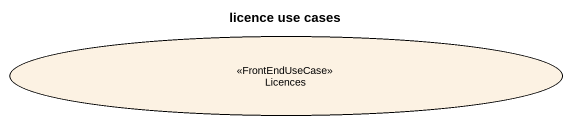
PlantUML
@startuml
title licence use cases
usecase Licences <<FrontEndUseCase>>
@enduml
